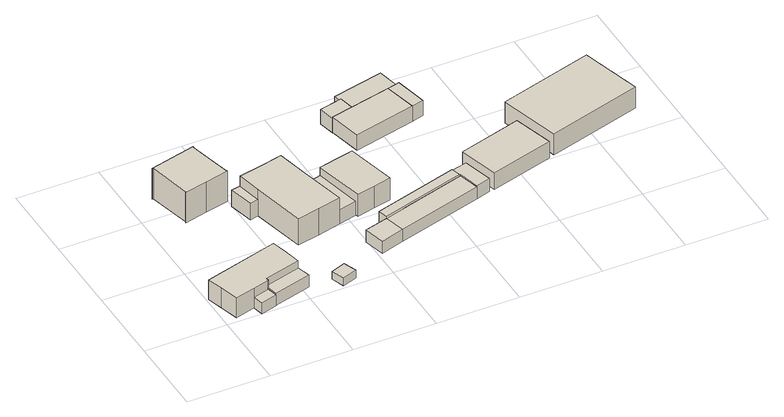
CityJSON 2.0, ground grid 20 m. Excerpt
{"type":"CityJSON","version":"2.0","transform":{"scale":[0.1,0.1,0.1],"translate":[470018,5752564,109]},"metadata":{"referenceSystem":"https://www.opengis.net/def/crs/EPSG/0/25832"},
"CityObjects":{
"building1":{"type":"Building","attributes":{"Gemeindeschluessel":"05754036","function":"31001_2723"},"address":[{"country":"Germany","locality":"Schloß Holte-Stukenbrock","thoroughfareNumber":"75","thoroughfareName":"Alte Paderborner Landstraße"}],"children":["building1-1","building1-2"]},
"building1-1":{"type":"BuildingPart","attributes":{"BezugspunktDach":"2000","measuredHeight":6.83,"storeysAboveGround":1},"parents":["building1"],"geometry":[{"type":"Solid","lod":"1","boundaries":[[[[0,1,2,3,4,5,6,7,8,9]],[[10,11,12,13,14,15,16,17,18,19]],[[10,19,9,8]],[[11,10,8,7]],[[12,11,7,6]],[[13,12,6,5]],[[14,13,5,4]],[[15,14,4,3]],[[16,15,3,2]],[[17,16,2,1]],[[18,17,1,0]],[[19,18,0,9]]]]}]},
"building1-2":{"type":"BuildingPart","attributes":{"BezugspunktDach":"2000","measuredHeight":3.75,"storeysAboveGround":1},"parents":["building1"],"geometry":[{"type":"Solid","lod":"1","boundaries":[[[[20,21,22,23]],[[24,19,18,25]],[[24,25,23,22]],[[19,24,22,21]],[[18,19,21,20]],[[25,18,20,23]]]]}]},
"building2":{"type":"Building","attributes":{"Gemeindeschluessel":"05754036","BezugspunktDach":"2000","function":"51009_1610","measuredHeight":4.03},"address":[{"country":"Germany"}],"geometry":[{"type":"Solid","lod":"1","boundaries":[[[[26,27,28,29,30,31]],[[32,33,34,35,36,37]],[[32,37,31,30]],[[33,32,30,29]],[[34,33,29,28]],[[35,34,28,27]],[[36,35,27,26]],[[37,36,26,31]]]]}]},
"building3":{"type":"Building","attributes":{"Gemeindeschluessel":"05754036","BezugspunktDach":"2000","function":"31001_1010","measuredHeight":9.85,"storeysAboveGround":2},"address":[{"country":"Germany","locality":"Schloß Holte-Stukenbrock","thoroughfareNumber":"75","thoroughfareName":"Alte Paderborner Landstraße"}],"geometry":[{"type":"Solid","lod":"1","boundaries":[[[[38,39,40,41,42,43,44,45,46,47,48,49,50,51]],[[52,53,54,55,56,57,58,59,60,61,62,63,64,65]],[[52,65,51,50]],[[53,52,50,49]],[[54,53,49,48]],[[55,54,48,47]],[[56,55,47,46]],[[57,56,46,45]],[[58,57,45,44]],[[59,58,44,43]],[[60,59,43,42]],[[61,60,42,41]],[[62,61,41,40]],[[63,62,40,39]],[[64,63,39,38]],[[65,64,38,51]]]]}]},
"building4":{"type":"Building","attributes":{"Gemeindeschluessel":"05754036","BezugspunktDach":"2000","function":"31001_2724","measuredHeight":2.07,"storeysAboveGround":1},"address":[{"country":"Germany","locality":"Schloß Holte-Stukenbrock","thoroughfareNumber":"75","thoroughfareName":"Alte Paderborner Landstraße"}],"geometry":[{"type":"Solid","lod":"1","boundaries":[[[[66,67,68,69]],[[70,71,72,73]],[[70,73,69,68]],[[71,70,68,67]],[[72,71,67,66]],[[73,72,66,69]]]]}]},
"building5":{"type":"Building","attributes":{"Gemeindeschluessel":"05754036","function":"31001_2724"},"address":[{"country":"Germany","locality":"Schloß Holte-Stukenbrock","thoroughfareNumber":"75","thoroughfareName":"Alte Paderborner Landstraße"}],"children":["building5-1","building5-2"]},
"building5-1":{"type":"BuildingPart","attributes":{"BezugspunktDach":"2000","measuredHeight":9.64,"storeysAboveGround":1},"parents":["building5"],"geometry":[{"type":"Solid","lod":"1","boundaries":[[[[74,75,76,77,78,79,80,81,82,83]],[[84,85,86,87,88,89,90,91,92,93]],[[84,93,83,82]],[[85,84,82,81]],[[86,85,81,80]],[[87,86,80,79]],[[88,87,79,78]],[[89,88,78,77]],[[90,89,77,76]],[[91,90,76,75]],[[92,91,75,74]],[[93,92,74,83]]]]}]},
"building5-2":{"type":"BuildingPart","attributes":{"BezugspunktDach":"2000","measuredHeight":4.39,"storeysAboveGround":1},"parents":["building5"],"geometry":[{"type":"Solid","lod":"1","boundaries":[[[[94,95,96,97]],[[98,99,89,88]],[[98,88,97,96]],[[99,98,96,95]],[[89,99,95,94]],[[88,89,94,97]]]]}]},
"building6":{"type":"Building","attributes":{"Gemeindeschluessel":"05754036","BezugspunktDach":"2000","function":"51009_1611","measuredHeight":4.27},"address":[{"country":"Germany"}],"geometry":[{"type":"Solid","lod":"1","boundaries":[[[[100,101,102,103]],[[104,105,106,107]],[[104,107,103,102]],[[105,104,102,101]],[[106,105,101,100]],[[107,106,100,103]]]]}]},
"building7":{"type":"Building","attributes":{"Gemeindeschluessel":"05754036","BezugspunktDach":"2000","function":"31001_2724","measuredHeight":4.49,"storeysAboveGround":1},"address":[{"country":"Germany","locality":"Schloß Holte-Stukenbrock","thoroughfareNumber":"75","thoroughfareName":"Alte Paderborner Landstraße"}],"geometry":[{"type":"Solid","lod":"1","boundaries":[[[[108,109,110,111]],[[112,113,114,115]],[[112,115,111,110]],[[113,112,110,109]],[[114,113,109,108]],[[115,114,108,111]]]]}]},
"building8":{"type":"Building","attributes":{"Gemeindeschluessel":"05754036","BezugspunktDach":"2000","function":"31001_2724","measuredHeight":8.17,"storeysAboveGround":1},"address":[{"country":"Germany","locality":"Schloß Holte-Stukenbrock","thoroughfareNumber":"75","thoroughfareName":"Alte Paderborner Landstraße"}],"geometry":[{"type":"Solid","lod":"1","boundaries":[[[[116,117,118,119,120,121]],[[122,123,124,125,126,127]],[[122,127,121,120]],[[123,122,120,119]],[[124,123,119,118]],[[125,124,118,117]],[[126,125,117,116]],[[127,126,116,121]]]]}]},
"building9":{"type":"Building","attributes":{"Gemeindeschluessel":"05754036","BezugspunktDach":"2000","function":"51009_1610","measuredHeight":4.4},"address":[{"country":"Germany"}],"geometry":[{"type":"Solid","lod":"1","boundaries":[[[[128,129,130,131]],[[132,133,134,135]],[[132,135,131,130]],[[133,132,130,129]],[[134,133,129,128]],[[135,134,128,131]]]]}]},
"building10":{"type":"Building","attributes":{"Gemeindeschluessel":"05754036","BezugspunktDach":"2000","function":"31001_2464","measuredHeight":4.34,"storeysAboveGround":1},"address":[{"country":"Germany","locality":"Schloß Holte-Stukenbrock","thoroughfareNumber":"75","thoroughfareName":"Alte Paderborner Landstraße"}],"geometry":[{"type":"Solid","lod":"1","boundaries":[[[[136,100,103,137]],[[107,106,138,139]],[[107,139,137,103]],[[106,107,103,100]],[[138,106,100,136]],[[139,138,136,137]]]]}]},
"building11":{"type":"Building","attributes":{"Gemeindeschluessel":"05754036","BezugspunktDach":"2000","function":"31001_2723","measuredHeight":5.12,"storeysAboveGround":1},"address":[{"country":"Germany","locality":"Schloß Holte-Stukenbrock","thoroughfareNumber":"75","thoroughfareName":"Alte Paderborner Landstraße"}],"geometry":[{"type":"Solid","lod":"1","boundaries":[[[[140,141,142,143]],[[144,145,146,147]],[[144,147,143,142]],[[145,144,142,141]],[[146,145,141,140]],[[147,146,140,143]]]]}]},
"building12":{"type":"Building","attributes":{"Gemeindeschluessel":"05754036","BezugspunktDach":"2000","function":"31001_2464","measuredHeight":3.54,"storeysAboveGround":1},"address":[{"country":"Germany","locality":"Schloß Holte-Stukenbrock","thoroughfareNumber":"75","thoroughfareName":"Alte Paderborner Landstraße"}],"geometry":[{"type":"Solid","lod":"1","boundaries":[[[[148,149,150,151,152,153]],[[154,155,156,157,158,159]],[[154,159,153,152]],[[155,154,152,151]],[[156,155,151,150]],[[157,156,150,149]],[[158,157,149,148]],[[159,158,148,153]]]]}]},
"building13":{"type":"Building","attributes":{"Gemeindeschluessel":"05754036","function":"31001_2723"},"address":[{"country":"Germany","locality":"Schloß Holte-Stukenbrock","thoroughfareNumber":"75","thoroughfareName":"Alte Paderborner Landstraße"}],"children":["building13-1","building13-2"]},
"building13-1":{"type":"BuildingPart","attributes":{"BezugspunktDach":"2000","measuredHeight":3.9,"storeysAboveGround":1},"parents":["building13"],"geometry":[{"type":"Solid","lod":"1","boundaries":[[[[160,161,162,163,164,165]],[[166,167,168,169,170,171]],[[166,171,165,164]],[[167,166,164,163]],[[168,167,163,162]],[[169,168,162,161]],[[170,169,161,160]],[[171,170,160,165]]]]}]},
"building13-2":{"type":"BuildingPart","attributes":{"BezugspunktDach":"2000","measuredHeight":3.9,"storeysAboveGround":1},"parents":["building13"],"geometry":[{"type":"Solid","lod":"1","boundaries":[[[[172,173,174,175]],[[176,177,167,166]],[[176,166,175,174]],[[177,176,174,173]],[[167,177,173,172]],[[166,167,172,175]]]]}]},
"building14":{"type":"Building","attributes":{"Gemeindeschluessel":"05754036","BezugspunktDach":"2000","function":"51009_1611","measuredHeight":5.02},"address":[{"country":"Germany"}],"geometry":[{"type":"Solid","lod":"1","boundaries":[[[[178,140,143,179]],[[180,181,182,183]],[[180,183,179,143]],[[181,180,143,140]],[[182,181,140,178]],[[183,182,178,179]]]]}]},
"building15":{"type":"Building","attributes":{"Gemeindeschluessel":"05754036","BezugspunktDach":"2000","function":"31001_2721","measuredHeight":4.49,"storeysAboveGround":1},"address":[{"country":"Germany","locality":"Schloß Holte-Stukenbrock","thoroughfareNumber":"75","thoroughfareName":"Alte Paderborner Landstraße"}],"geometry":[{"type":"Solid","lod":"1","boundaries":[[[[184,185,186,187]],[[188,189,190,191]],[[188,191,187,186]],[[189,188,186,185]],[[190,189,185,184]],[[191,190,184,187]]]]}]},
"building16":{"type":"Building","attributes":{"Gemeindeschluessel":"05754036","BezugspunktDach":"2000","function":"31001_2726","measuredHeight":6.39,"storeysAboveGround":1},"address":[{"country":"Germany","locality":"Schloß Holte-Stukenbrock","thoroughfareNumber":"75","thoroughfareName":"Alte Paderborner Landstraße"}],"geometry":[{"type":"Solid","lod":"1","boundaries":[[[[192,193,194,195]],[[196,197,198,199]],[[196,199,195,194]],[[197,196,194,193]],[[198,197,193,192]],[[199,198,192,195]]]]}]}
},
"vertices":[
[117,37,56],[119,38,56],[117,45,56],[206,69,56],[197,109,56],[187,148,56],[5,97,56],[16,59,56],[29,13,56],[78,26,56],[29,13,3],[16,59,3],[5,97,3],[187,148,3],[197,109,3],[206,69,3],[117,45,3],[119,38,3],[117,37,3],[78,26,3],
[117,37,33],[78,26,33],[84,0,33],[123,11,33],[84,0,3],[123,11,3],
[206,69,37],[117,45,37],[119,38,37],[117,37,37],[123,11,37],[215,36,37],[123,11,5],[117,37,5],[119,38,5],[117,45,5],[206,69,5],[215,36,5],
[171,489,87],[171,492,87],[114,478,87],[58,464,87],[59,462,87],[60,462,87],[85,358,87],[84,358,87],[84,356,87],[140,369,87],[197,382,87],[196,385,87],[195,385,87],[170,489,87],[195,385,5],[196,385,5],[197,382,5],[140,369,5],[84,356,5],[84,358,5],[85,358,5],[60,462,5],[59,462,5],[58,464,5],[114,478,5],[171,492,5],[171,489,5],[170,489,5],
[306,49,27],[271,36,27],[282,4,27],[318,17,27],[282,4,6],[271,36,6],[306,49,6],[318,17,6],
[275,378,76],[222,367,76],[222,368,76],[219,367,76],[232,307,76],[262,176,76],[318,188,76],[374,201,76],[347,315,76],[330,391,76],[347,315,5],[374,201,5],[318,188,5],[262,176,5],[232,307,5],[219,367,5],[222,368,5],[222,367,5],[275,378,5],[330,391,5],
[219,367,49],[197,362,49],[211,302,49],[232,307,49],[211,302,5],[197,362,5],
[452,133,40],[394,117,40],[407,66,40],[465,83,40],[407,66,7],[394,117,7],[452,133,7],[465,83,7],
[392,327,44],[347,315,44],[374,201,44],[418,212,44],[374,201,6],[347,315,6],[392,327,6],[418,212,6],
[508,225,66],[479,347,66],[435,337,66],[392,327,66],[420,205,66],[464,215,66],[420,205,7],[392,327,7],[435,337,7],[479,347,7],[508,225,7],[464,215,7],
[652,215,45],[445,156,45],[452,133,45],[658,193,45],[452,133,6],[445,156,6],[652,215,6],[658,193,6],
[661,193,40],[674,142,40],[661,193,7],[674,142,7],
[658,527,48],[507,492,48],[525,413,48],[676,448,48],[525,413,6],[507,492,6],[658,527,6],[676,448,6],
[652,215,43],[658,193,43],[661,193,43],[674,142,43],[710,152,43],[690,225,43],[710,152,8],[674,142,8],[661,193,8],[658,193,8],[652,215,8],[690,225,8],
[688,534,37],[675,595,37],[550,566,37],[554,545,37],[562,505,37],[658,527,37],[562,505,5],[554,545,5],[550,566,5],[675,595,5],[688,534,5],[658,527,5],
[554,545,44],[498,532,44],[507,492,44],[562,505,44],[507,492,5],[498,532,5],
[688,534,48],[705,455,48],[676,448,7],[658,527,7],[688,534,7],[705,455,7],
[849,295,53],[695,251,53],[722,154,53],[877,198,53],[722,154,8],[695,251,8],[849,295,8],[877,198,8],
[1078,415,67],[848,349,67],[890,201,67],[1120,267,67],[890,201,10],[848,349,10],[1078,415,10],[1120,267,10]
]}
